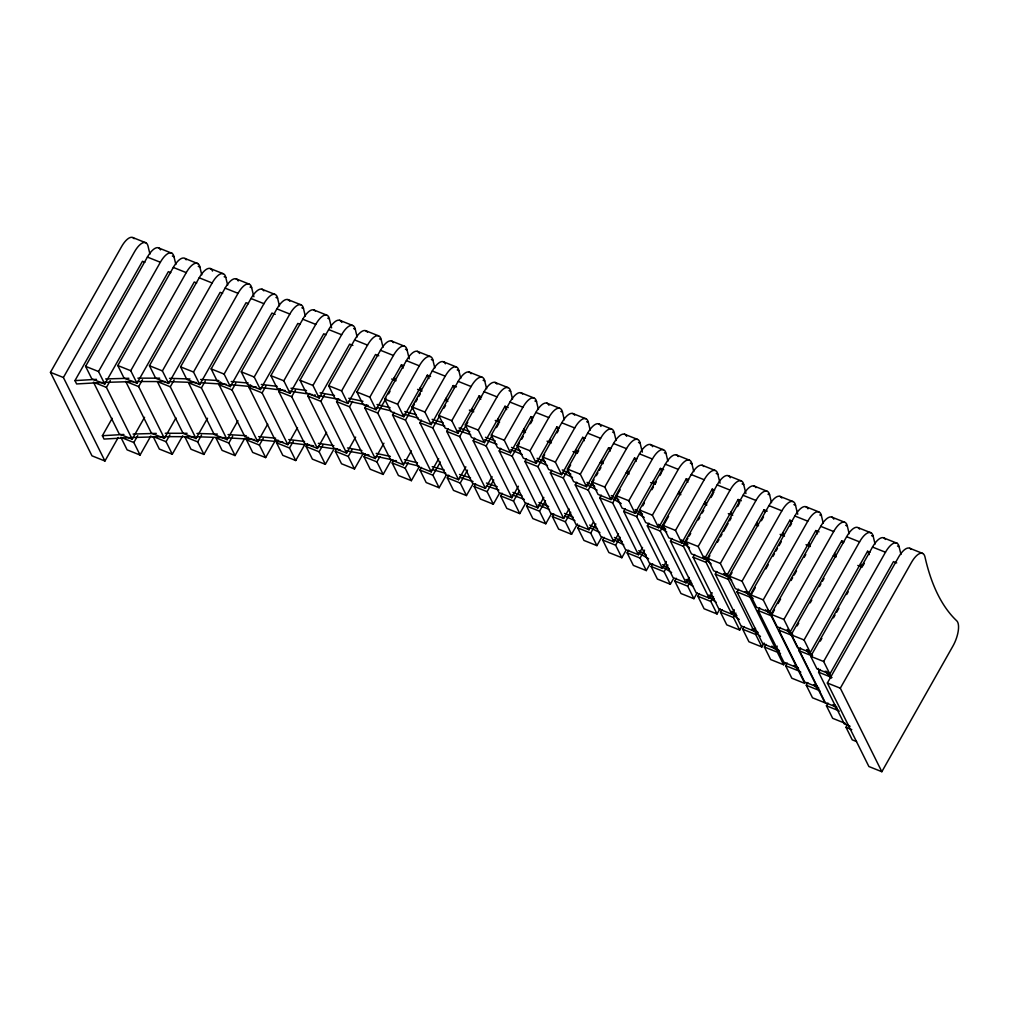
<?xml version="1.0" encoding="UTF-8"?>
<svg xmlns="http://www.w3.org/2000/svg" width="1009" height="1009" viewBox="0 0 1009 1009"><rect width="100%" height="100%" fill="white"/><g stroke="black" fill="none" stroke-linecap="round" stroke-linejoin="round"><path stroke-width="1.5" d="M118.255 437.465L104.936 461.012L91.983 455.828L50.45 372.321L121.509 246.726A18.919 7.366 -68.2 0 1 134.134 238.692M104.936 461.012L63.403 377.505L134.462 251.897A18.919 7.366 -68.2 0 1 148.096 246.322A399.93 155.663 -68.2 0 0 149.988 254.079M102.224 382.499L76.621 383.95L74.956 380.607L142.471 261.293L144.892 262.264M170.786 272.619L168.364 271.648L104.772 384.051L91.819 378.867L85.588 366.343L147.402 257.081A18.919 7.366 -68.2 0 1 160.519 249.904M104.772 384.051L98.541 371.526L160.355 262.264A18.919 7.366 -68.2 0 1 173.989 256.677A399.93 155.663 -68.2 0 0 175.894 264.434M196.692 282.974L194.258 282.003L136.972 383.243L124.031 378.072L117.801 365.535L173.308 267.435A18.919 7.366 -68.2 0 1 186.186 259.805M144.564 417.285L132.179 439.167L106.424 387.393L110.296 380.544M136.972 383.243L130.741 370.719L186.249 272.619A18.919 7.366 -68.2 0 1 199.896 267.032A399.93 155.663 -68.2 0 0 201.787 274.789M130.665 437.565L104.028 439.066L102.376 435.724L112.213 418.319M222.585 293.329L220.151 292.358L168.629 383.433L155.676 378.249L149.446 365.725L199.202 277.79A18.919 7.366 -68.2 0 1 212.521 271.106M175.97 417.903L164.391 438.36L138.637 386.586L142.496 379.762M168.629 383.433L162.399 370.908L212.155 282.974A18.919 7.366 -68.2 0 1 225.789 277.387A399.93 155.663 -68.2 0 0 227.681 285.143M150.883 435.913L140.074 455.034L133.844 442.51L137.716 435.674M248.479 303.684L246.057 302.713L199.744 384.568L186.791 379.384L180.561 366.86L225.095 288.145A18.919 7.366 -68.2 0 1 238.212 280.969M207.526 418.243L196.036 438.549L170.294 386.775L174.116 380.002M199.744 384.568L193.514 372.031L238.048 293.329A18.919 7.366 -68.2 0 1 251.682 287.742A399.93 155.663 -68.2 0 0 253.915 296.76M182.692 435.838L172.287 454.227L166.056 441.702L169.916 434.879M275.192 314.367L271.951 313.067L230.342 386.611L217.389 381.427L211.158 368.903L250.989 298.5A18.919 7.366 -68.2 0 1 263.879 290.882M237.922 420.665L227.151 439.684L201.409 387.91L205.243 381.112M230.342 386.611L224.112 374.087L263.942 303.684A18.919 7.366 -68.2 0 1 277.589 298.109A399.93 155.663 -68.2 0 0 279.48 305.853M267.726 424.108L257.749 441.728L244.809 436.556L219.054 384.77L220.593 382.058M213.265 437.931L203.932 454.416L197.701 441.892L201.535 435.119M300.278 324.393L297.844 323.422L260.436 389.55L247.495 384.366L241.265 371.842L276.895 308.868A18.919 7.366 -68.2 0 1 289.772 301.237M257.749 441.728L232.007 389.953L235.841 383.18M260.436 389.55L254.205 377.013L289.835 314.039A18.919 7.366 -68.2 0 1 303.482 308.464A399.93 155.663 -68.2 0 0 305.374 316.221M297.504 427.602L287.855 444.666L274.902 439.483L249.147 387.708L250.661 385.034M244.783 438.335L235.047 455.551L228.816 443.027L232.663 436.229M326.172 334.761L323.738 333.79L290.05 393.333L277.097 388.162L270.866 375.638L302.788 319.222A18.919 7.366 -68.2 0 1 315.413 311.188M287.855 444.666L262.1 392.879L265.884 386.195M275.608 440L265.644 457.594L252.691 452.423L246.473 439.886L248 437.187M290.05 393.333L283.819 380.809L315.741 324.393A18.919 7.366 -68.2 0 1 329.375 318.819A399.93 155.663 -68.2 0 0 331.608 327.837M326.575 432.344L317.457 448.463L304.516 443.279L278.761 391.505L280.275 388.818M265.644 457.594L259.414 445.07L263.248 438.297M352.873 345.431L349.644 344.145L319.185 397.975L306.231 392.791L300.001 380.267L328.682 329.577A18.919 7.366 -68.2 0 1 341.799 322.401M317.457 448.463L291.715 396.676L295.511 389.966M304.655 444.78L295.738 460.533L282.797 455.349L276.567 442.825L278.08 440.151M319.185 397.975L312.954 385.451L341.635 334.748A18.919 7.366 -68.2 0 1 355.269 329.174A399.93 155.663 -68.2 0 0 357.173 336.93M355.635 437.111L346.591 453.091L333.651 447.908L307.896 396.133L309.397 393.472M295.738 460.533L289.507 448.009L293.304 441.311M378.779 355.786L375.537 354.5L347.853 403.423L334.9 398.252L328.669 385.728L354.588 339.932A18.919 7.366 -68.2 0 1 367.465 332.302M346.591 453.091L320.849 401.317L324.608 394.658M333.336 450.216L325.352 464.329L312.399 459.145L306.168 446.621L307.695 443.935M347.853 403.423L341.622 390.899L367.528 345.116A18.919 7.366 -68.2 0 1 381.175 339.529A399.93 155.663 -68.2 0 0 383.067 347.285M383.924 443.228L375.26 458.54L362.319 453.369L336.565 401.595L338.091 398.896M325.352 464.329L319.121 451.792L322.918 445.083M403.865 365.826L401.431 364.854L376.067 409.692L363.114 404.508L356.883 391.984L380.481 350.287A18.919 7.366 -68.2 0 1 393.371 342.656M375.26 458.54L349.518 406.766L352.557 401.38M363.454 453.117L354.487 468.958L341.534 463.774L335.303 451.25L336.817 448.589M376.067 409.692L369.836 397.168L393.422 355.471A18.919 7.366 -68.2 0 1 407.068 349.883A399.93 155.663 -68.2 0 0 409.301 358.901M411.357 450.872L403.474 464.808L390.533 459.625L364.779 407.85L366.305 405.164M354.487 468.958L348.256 456.434L352.027 449.774M430.566 376.508L427.337 375.209L403.827 416.742L390.887 411.571L384.656 399.047L406.375 360.642A18.919 7.366 -68.2 0 1 419.492 353.465M403.474 464.808L377.732 413.034L386.094 398.24M388.579 393.863L390.054 391.24M391.252 460.104L383.155 474.419L370.215 469.235L363.984 456.711L365.498 454.012M403.827 416.742L397.596 404.218L419.328 365.826A18.919 7.366 -68.2 0 1 432.962 360.238A399.93 155.663 -68.2 0 0 434.854 367.995M438.688 458.691L431.247 471.871L418.294 466.688L392.539 414.913L394.027 412.277M383.155 474.419L376.925 461.882L379.977 456.497M456.459 386.863L453.23 385.564L431.146 424.587L418.205 419.416L411.975 406.892L432.268 370.997A18.919 7.366 -68.2 0 1 445.385 363.82M431.247 471.871L405.492 420.085L414.434 404.281M415.796 401.885L417.31 399.186M418.836 396.499L420.362 393.8M418.748 467.646L411.369 480.675L398.416 475.504L392.186 462.967L393.712 460.281M431.146 424.587L424.915 412.063L445.221 376.18A18.919 7.366 -68.2 0 1 458.855 370.593A399.93 155.663 -68.2 0 0 460.76 378.35M465.843 466.826L458.565 479.704L445.612 474.533L419.858 422.758L421.358 420.11M411.369 480.675L405.139 468.151L408.178 462.765M481.558 396.89L479.124 395.919L458.023 433.214L445.083 428.03L438.852 415.506L458.174 381.364A18.919 7.366 -68.2 0 1 471.052 373.734M458.565 479.704L432.811 427.93L439.546 416.023M444.036 408.077L445.537 405.441M445.928 475.731L439.129 487.738L426.189 482.554L419.958 470.03L421.447 467.394M458.023 433.214L451.792 420.69L471.115 386.535A18.919 7.366 -68.2 0 1 484.761 380.961A399.93 155.663 -68.2 0 0 486.653 388.705M492.064 476.614L485.443 488.331L472.489 483.147L446.735 431.373L448.21 428.775M439.129 487.738L432.899 475.201L440.353 462.034M508.259 407.573L505.017 406.274L484.471 442.61L471.518 437.427L465.288 424.903L484.068 391.719A18.919 7.366 -68.2 0 1 496.958 384.088M485.443 488.331L459.688 436.556L467.785 422.241M472.792 484.358L466.448 495.57L453.508 490.399L447.277 477.875L448.765 475.226M484.471 442.61L478.241 430.074L497.021 396.89A18.919 7.366 -68.2 0 1 510.655 391.315A399.93 155.663 -68.2 0 0 512.547 399.072M518.399 486.212L511.878 497.727L498.938 492.543L473.183 440.769L474.671 438.133M466.448 495.57L460.218 483.046L467.508 470.169M533.345 417.612L530.923 416.641L510.478 452.764L497.525 447.592L491.295 435.068L509.961 402.074A18.919 7.366 -68.2 0 1 522.586 394.04M511.878 497.727L486.136 445.94L492.102 435.383L504.248 440.239L510.478 452.764M496.491 427.627L498.812 423.54M499.367 493.527L493.325 504.197L480.385 499.014L474.154 486.489L475.63 483.891M504.248 440.239L522.914 407.245A18.919 7.366 -68.2 0 1 536.548 401.67A399.93 155.663 -68.2 0 0 538.44 409.427M543.813 497.412L537.885 507.893L524.945 502.709L499.19 450.935L500.666 448.311M493.325 504.197L487.107 491.673L493.729 479.956M559.238 427.967L556.817 426.996L536.258 463.32L523.318 458.136L517.087 445.612L535.855 412.429A18.919 7.366 -68.2 0 1 548.972 405.252M537.885 507.893L512.131 456.106L519.37 443.317M521.666 439.268L523.255 436.468M530.444 423.742L532.575 419.971M525.639 503.226L519.774 513.594L506.821 508.41L500.59 495.886L502.091 493.25M536.258 463.32L530.028 450.796L548.808 417.6A18.919 7.366 -68.2 0 1 562.454 412.025A399.93 155.663 -68.2 0 0 564.346 419.782M569.051 508.927L563.678 518.437L550.725 513.253L524.97 461.479L526.471 458.843M519.774 513.594L513.543 501.069L519.521 490.5M585.144 438.322L582.71 437.351L561.609 474.634L548.669 469.462L542.438 456.938L561.761 422.784A18.919 7.366 -68.2 0 1 574.638 415.153M563.678 518.437L537.923 466.662L544.646 454.782M557.056 432.848L558.481 430.338L556.817 426.996M551.608 513.442L545.781 523.759L532.828 518.576L526.597 506.051L528.085 503.428M561.609 474.634L555.379 462.109L574.701 427.967A18.919 7.366 -68.2 0 1 588.348 422.38A399.93 155.663 -68.2 0 0 590.24 430.137M593.469 521.905L589.029 529.75L576.076 524.579L550.334 472.805L551.797 470.194M545.781 523.759L539.55 511.222L545.478 500.754M611.038 448.677L608.604 447.706L586.532 486.729L573.579 481.558L567.348 469.021L587.654 433.138A18.919 7.366 -68.2 0 1 600.973 426.454M589.029 529.75L563.274 477.976L570.653 464.935M572.948 451.527L577.262 453.255L578.687 450.733M577.438 523.936L571.561 534.303L558.62 529.12L552.39 516.595L553.878 513.959M586.532 486.729L580.301 474.205L600.607 438.322A18.919 7.366 -68.2 0 1 614.241 432.735A399.93 155.663 -68.2 0 0 616.133 440.492M618.429 533.912L613.939 541.846L600.998 536.674L575.244 484.888L576.744 482.252M571.561 534.303L565.343 521.779L570.716 512.269M636.931 459.032L634.51 458.061L611 499.606L598.06 494.423L591.829 481.898L613.548 443.493A18.919 7.366 -68.2 0 1 626.665 436.317M613.939 541.846L588.197 490.071L594.024 479.767M596.306 475.718L597.921 472.868M599.359 470.333L600.923 467.571M601.755 537.091L596.924 545.629L583.971 540.446L577.741 527.921L579.216 525.311M611 499.606L604.769 487.07L626.501 448.677A18.919 7.366 -68.2 0 1 640.135 443.09A399.93 155.663 -68.2 0 0 642.367 452.108M642.531 547.446L638.42 554.723L625.466 549.539L599.712 497.765L601.213 495.129M596.924 545.629L590.694 533.093L595.865 523.948M663.645 469.715L660.403 468.416L635.039 513.253L622.086 508.082L615.856 495.545L639.454 453.848A18.919 7.366 -68.2 0 1 652.571 446.672M638.42 554.723L612.665 502.936L618.315 492.96M618.631 492.405L620.119 489.769M625.643 550.99L621.834 557.712L608.881 552.541L602.65 540.004L604.151 537.368M635.039 513.253L628.809 500.729L652.394 459.032A18.919 7.366 -68.2 0 1 666.041 453.457A399.93 155.663 -68.2 0 0 667.933 461.201M666.318 561.534L662.446 568.37L649.493 563.199L623.751 511.424L625.265 508.725M621.834 557.712L615.604 545.188L620.094 537.255M688.731 479.742L686.297 478.771L658.612 527.707L645.672 522.523L639.441 509.999L665.347 464.216A18.919 7.366 -68.2 0 1 678.225 456.585M662.446 568.37L636.692 516.595L640.564 509.759M642.783 505.837L644.36 503.062M651.915 489.693L653.441 486.994M650.641 482.592L654.955 484.32L656.38 481.81M659.936 475.529L661.349 473.019M650.376 563.388L646.302 570.589L633.362 565.406L627.131 552.882L628.62 550.246M658.612 527.707L652.382 515.183L678.288 469.387A18.919 7.366 -68.2 0 1 691.934 463.812A399.93 155.663 -68.2 0 0 693.826 471.569M689.071 577.438L686.032 582.824L673.079 577.64L647.324 525.866L648.85 523.179M646.302 570.589L640.084 558.053L644.549 550.157M714.624 490.097L712.19 489.138L681.743 542.968L668.79 537.784L662.56 525.26L691.241 474.571A18.919 7.366 -68.2 0 1 703.866 466.536M686.032 582.824L660.277 531.049L668.576 516.381M673.293 579.027L670.342 584.236L657.389 579.065L651.158 566.541L652.684 563.842M681.743 542.968L675.513 530.431L704.194 479.742A18.919 7.366 -68.2 0 1 717.828 474.167A399.93 155.663 -68.2 0 0 720.06 483.185M712.165 592.762L709.15 598.085L696.21 592.901L670.455 541.127L671.956 538.465M670.342 584.236L664.111 571.712L667.908 564.99M741.325 500.779L738.096 499.493L704.396 559.036L691.455 553.865L685.225 541.341L717.134 484.925A18.919 7.366 -68.2 0 1 730.251 477.749M709.15 598.085L683.396 546.298L687.924 538.314M689.16 536.12L690.686 533.42M698.342 519.9L699.868 517.201M702.226 513.026L703.74 510.352M711.017 497.5L713.149 493.729M697.156 592.964L693.915 598.69L680.974 593.519L674.744 580.982L676.27 578.296M704.396 559.036L698.165 546.512L730.087 490.097A18.919 7.366 -68.2 0 1 743.721 484.522A399.93 155.663 -68.2 0 0 745.954 493.54M734.275 609.802L731.815 614.166L718.862 608.982L693.107 557.208L694.633 554.521M693.915 598.69L687.684 586.166L690.736 580.78M767.231 511.134L763.99 509.848L726.581 575.962L713.64 570.779L707.41 558.254L743.04 495.28A18.919 7.366 -68.2 0 1 755.918 487.65M731.815 614.166L706.06 562.379L709.857 555.669M717.449 542.237L718.976 539.563M720.489 536.876L722.015 534.19M723.529 531.503L728.094 523.444M729.608 520.758L731.147 518.058M737.617 506.594L739.042 504.084M720.035 608.667L717.046 613.951L704.093 608.768L697.862 596.243L699.376 593.582M726.581 575.962L720.35 563.438L755.981 500.464A18.919 7.366 -68.2 0 1 769.627 494.877A399.93 155.663 -68.2 0 0 771.519 502.633M755.514 628.405L754 631.079L741.047 625.895L715.293 574.121L716.806 571.447M717.046 613.951L710.815 601.427L713.514 596.647M792.317 521.174L789.883 520.203L748.274 593.746L735.334 588.562L729.103 576.038L768.934 505.635A18.919 7.366 -68.2 0 1 781.824 498.005M754 631.079L728.246 579.305L732.029 572.607M761.391 520.72L763.523 516.949M741.703 626.501L739.698 630.032L726.757 624.848L720.527 612.324L722.04 609.638M748.274 593.746L742.044 581.209L781.874 510.819A18.919 7.366 -68.2 0 1 795.521 505.232A399.93 155.663 -68.2 0 0 797.753 514.249M777.22 646.151L775.694 648.863L762.741 643.679L736.999 591.905L738.525 589.193M739.698 630.032L733.467 617.495L735.939 613.144M819.018 531.857L815.789 530.557L769.476 612.413L756.523 607.229L750.292 594.705L794.827 515.99A18.919 7.366 -68.2 0 1 807.944 508.813M775.694 648.863L749.939 597.076L752.247 593.015M752.777 592.069L755.312 587.591M765.907 568.862L768.227 564.763M772.944 556.426L774.471 553.714M776.009 551.002L777.548 548.303M779.036 545.655L781.357 541.568M790.123 526.055L791.548 523.545L789.883 520.203M764.116 643.01L761.883 646.946L748.943 641.774L742.712 629.238L744.226 626.564M769.476 612.413L763.245 599.876L807.78 521.174A18.919 7.366 -68.2 0 1 821.414 515.586A399.93 155.663 -68.2 0 0 823.306 523.343M758.188 610.571L771.141 615.742L796.883 667.529L783.943 662.345L758.188 610.571L759.727 607.847M761.883 646.946L755.653 634.421L757.166 631.748M844.104 541.883L841.683 540.912L790.161 631.987L777.207 626.803L770.977 614.279L820.721 526.345A18.919 7.366 -68.2 0 1 833.838 519.168M771.141 615.742L772.68 613.031M772.957 612.526L774.483 609.84M778.053 603.521L780.588 599.043M791.119 580.427L792.658 577.703M794.197 574.991L796.505 570.917M804.186 557.321L805.762 554.546M784.825 662.522L783.589 664.729L770.636 659.545L764.406 647.021L765.945 644.31M790.161 631.987L783.93 619.463L833.674 531.529A18.919 7.366 -68.2 0 1 847.32 525.941A399.93 155.663 -68.2 0 0 849.212 533.698M778.872 630.146L791.813 635.329L817.567 687.104L804.614 681.933L778.872 630.146L780.398 627.447M791.119 634.812L804.072 639.983L810.29 652.52L797.35 647.337L791.119 634.812L846.627 536.7A18.919 7.366 -68.2 0 1 859.504 529.082M797.173 625.857L798.712 623.146M810.202 602.84L811.766 600.065M819.384 586.595L820.935 583.845M822.449 581.184L823.987 578.472M785.607 665.688L798.548 670.871L804.778 683.396L791.825 678.212L785.607 665.688L787.134 662.976M804.072 639.983L859.567 541.883A18.919 7.366 -68.2 0 1 873.214 536.309A399.93 155.663 -68.2 0 0 875.106 544.053M836.272 707.057L824.757 702.453L799.014 650.679L800.553 647.955M812.586 655.522L810.126 652.823L867.576 551.267L870.01 552.238M810.706 656.329L823.647 661.5L829.877 674.025L816.937 668.853L810.706 656.329L872.52 547.067A18.919 7.366 -68.2 0 1 885.41 539.437M820.304 641.093L821.856 638.356M833.472 617.823L835.023 615.086M836.575 612.349L838.895 608.238M846.639 594.553L848.191 591.816M862.846 565.91L864.259 563.4M806.279 685.262L819.232 690.446L825.463 702.97L812.51 697.799L806.279 685.262L807.805 682.563M823.647 661.5L885.473 552.238A18.919 7.366 -68.2 0 1 899.107 546.664A399.93 155.663 -68.2 0 0 900.999 554.42M850.095 726.266L844.344 723.97L818.589 672.196L820.14 669.459M831.857 677.594L829.461 674.756L893.469 561.622L896.711 562.921M881.841 771.708L840.308 688.188L911.367 562.593A18.919 7.366 -68.2 0 1 925.001 557.018A399.93 155.663 -68.2 0 0 956.734 620.812A18.919 7.366 -68.2 0 1 952.9 646.113L881.841 771.708L868.888 766.525L827.355 683.017L898.414 557.422A18.919 7.366 -68.2 0 1 911.039 549.388M845.605 723.503L832.652 718.32L826.421 705.796L827.96 703.071M856.553 741.565L852.239 739.837L846.009 727.312L847.547 724.576M74.956 380.607L96.498 379.346M102.376 435.724L123.905 434.463M104.268 382.398L133.516 381.566M131.674 437.528L162.941 436.657M105.668 378.943L128.862 378.274M133.074 434.059L156.269 433.391M163.937 436.645L193.665 436.708M137.527 381.516L165.274 381.579M137.867 378.148L159.674 378.173M165.274 433.265L187.094 433.29M169.209 381.642L196.49 382.537M196.616 436.758L224.868 437.692M169.512 378.337L189.995 378.98M196.932 433.454L217.402 434.097M200.362 382.714L226.23 384.341M227.769 437.83L252.691 439.382M200.627 379.472L218.865 380.582M228.047 434.589L246.272 435.699M253.65 439.457L254.596 439.52M230.985 384.706L254.571 386.876M257.446 439.747L282.924 442.093M231.238 381.516L248.227 383.054M258.645 436.632L275.646 438.171M255.504 386.977L256.45 387.065M261.129 387.582L285.244 390.546M288.536 442.699L309.902 445.284M261.331 384.442L277.134 386.346M288.751 439.558L304.541 441.463M310.822 445.41L313.585 445.789M289.848 391.177L312.702 394.645M318.188 446.419L340.109 449.774M290.958 388.225L306.496 390.571M318.365 443.342L333.903 445.688M314.505 394.948L315.413 395.099M319.046 395.717L339.743 399.488M346.453 450.834L365.359 454.264M320.093 392.842L334.496 395.452M347.512 447.958L361.903 450.582M367.15 454.605L368.941 454.945M348.66 401.254L364.615 404.634M376.067 456.371L392.905 459.953M348.773 398.278L362.95 401.292M376.193 453.394L390.357 456.409M366.381 405.025L368.134 405.416M395.553 460.545L396.423 460.735M376.912 407.447L390.874 410.827M404.332 462.563L419.164 466.171M377.013 404.508L390.079 407.712M404.42 459.637L417.499 462.828M403.865 414.194L418.458 418.205M432.142 469.538L445.877 473.322M404.786 411.546L415.948 414.623M432.205 466.662L444.212 469.98M432.092 422.178L444.767 426.088M459.499 477.295L473.019 481.47M432.129 419.353L443.102 422.746M459.536 474.47L470.522 477.862M458.187 430.439L470.661 434.69M486.439 485.833L498.9 490.097M459.032 427.93L469.828 431.638M486.439 483.046L497.248 486.754M484.698 439.71L496.97 444.326M512.105 494.839L524.377 499.442M485.493 437.288L495.305 440.983M512.913 492.405L521.905 495.797M172.047 253.309L159.094 248.126M197.941 263.664L185 258.481M871.259 532.929L858.318 527.757M897.165 543.283L884.212 538.112M491.295 435.068L492.115 435.383M499.19 450.935L512.131 456.106M526.597 506.051L539.55 511.222M132.847 237.569L145.788 242.753M210.149 268.495L223.103 273.666M236.043 278.85L248.996 284.034M261.949 289.205L274.889 294.388M287.842 299.559L300.796 304.743M313.736 309.914L326.689 315.098M339.629 320.269L352.582 325.453M365.535 330.637L378.476 335.808M391.429 340.992L404.382 346.163M417.322 351.346L430.275 356.518M443.228 361.701L456.169 366.885M469.122 372.056L482.062 377.24M495.015 382.411L507.968 387.595M520.909 392.766L533.862 397.95M546.815 403.121L559.755 408.304M572.708 413.488L585.661 418.659M598.602 423.843L611.555 429.014M624.495 434.198L637.448 439.369M650.401 444.553L663.342 449.737M676.295 454.908L689.248 460.091M702.188 465.263L715.141 470.446M728.094 475.617L741.035 480.801M753.988 485.985L766.928 491.156M779.881 496.34L792.834 501.511M805.775 506.695L818.728 511.866M831.681 517.049L844.621 522.221M909.752 548.265L922.693 553.437M172.375 256.034L173.989 256.677M198.268 266.389L199.896 267.032M224.175 276.743L225.789 277.387M250.068 287.098L251.682 287.742M275.962 297.453L277.589 298.109M301.855 307.808L303.482 308.464M327.761 318.176L329.375 318.819M353.654 328.53L355.269 329.174M379.548 338.885L381.175 339.529M405.454 349.24L407.068 349.883M431.347 359.595L432.962 360.238M457.241 369.95L458.855 370.593M483.134 380.305L484.761 380.961M509.041 390.66L510.655 391.315M534.934 401.027L536.548 401.67M560.827 411.382L562.454 412.025M586.721 421.737L588.348 422.38M612.627 432.092L614.241 432.735M638.52 442.447L640.135 443.09M664.414 452.801L666.041 453.457M690.32 463.156L691.934 463.812M716.213 473.511L717.828 474.167M742.107 483.879L743.721 484.522M768 494.233L769.627 494.877M793.906 504.588L795.521 505.232M819.8 514.943L821.414 515.586M845.693 525.298L847.32 525.941M871.587 535.653L873.214 536.309M897.493 546.008L899.107 546.664M147.402 257.081L160.355 262.264M173.308 267.435L186.249 272.619M199.202 277.79L212.155 282.974M225.095 288.145L238.048 293.329M250.989 298.5L263.942 303.684M276.895 308.868L289.835 314.039M302.788 319.222L315.741 324.393M328.682 329.577L341.635 334.748M354.588 339.932L367.528 345.116M380.481 350.287L393.422 355.471M406.375 360.642L419.328 365.826M432.268 370.997L445.221 376.18M458.174 381.364L471.115 386.535M484.068 391.719L497.021 396.89M509.961 402.074L522.914 407.245M535.855 412.429L548.808 417.6M561.761 422.784L574.701 427.967M587.654 433.138L600.607 438.322M613.548 443.493L626.501 448.677M639.454 453.848L652.394 459.032M665.347 464.216L678.288 469.387M691.241 474.571L704.194 479.742M717.134 484.925L730.087 490.097M743.04 495.28L755.981 500.464M768.934 505.635L781.874 510.819M794.827 515.99L807.78 521.174M820.721 526.345L833.674 531.529M846.627 536.7L859.567 541.883M872.52 547.067L885.473 552.238M391.669 379.031L395.995 380.759L394.33 377.416M417.575 389.386L421.888 391.114L420.223 387.771M444.906 400.321L447.782 401.468L446.117 398.126M469.362 410.095L473.675 411.823L472.023 408.481M495.255 420.45L499.581 422.178L497.916 418.836M522.599 431.385L525.475 432.533M547.055 441.173L551.368 442.888L549.703 439.558M600.292 462.45L603.168 463.61M626.185 472.817L629.061 473.965L627.396 470.623M677.972 493.527L680.861 494.675M703.878 503.882L706.754 505.03L705.089 501.687M728.334 513.657L732.648 515.385L730.983 512.042M755.665 524.592L758.541 525.739M780.121 534.379L784.447 536.107L782.782 532.765M806.027 544.734L810.341 546.462L808.676 543.119M833.358 555.669L836.234 556.817L834.569 553.474M857.814 565.444L862.127 567.172L860.475 563.829M465.288 424.903L478.241 430.074M517.087 445.612L530.028 450.796M438.852 415.506L451.792 420.69M542.438 456.938L555.379 462.109M411.975 406.892L424.915 412.063M567.348 469.021L580.301 474.205M384.656 399.047L397.596 404.218M591.829 481.898L604.769 487.07M356.883 391.984L369.836 397.168M615.856 495.545L628.809 500.729M473.183 440.769L486.136 445.94M524.97 461.479L537.923 466.662M446.735 431.373L459.688 436.556M550.334 472.805L563.274 477.976M328.669 385.728L341.622 390.899M639.441 509.999L652.382 515.183M419.858 422.758L432.811 427.93M575.244 484.888L588.197 490.071M392.539 414.913L405.492 420.085M599.712 497.765L612.665 502.936M300.001 380.267L312.954 385.451M662.56 525.26L675.513 530.431M364.779 407.85L377.732 413.034M623.751 511.424L636.692 516.595M336.565 401.595L349.518 406.766M647.324 525.866L660.277 531.049M270.866 375.638L283.819 380.809M685.225 541.341L698.165 546.512M307.896 396.133L320.849 401.317M670.455 541.127L683.396 546.298M241.265 371.842L254.205 377.013M707.41 558.254L720.35 563.438M278.761 391.505L291.715 396.676M693.107 557.208L706.06 562.379M211.158 368.903L224.112 374.087M729.103 576.038L742.044 581.209M249.147 387.708L262.1 392.879M715.293 574.121L728.246 579.305M180.561 366.86L193.514 372.031M750.292 594.705L763.245 599.876M500.59 495.886L513.543 501.069M552.39 516.595L565.343 521.779M474.154 486.489L487.107 491.673M577.741 527.921L590.694 533.093M219.054 384.77L232.007 389.953M736.999 591.905L749.939 597.076M447.277 477.875L460.218 483.046M602.65 540.004L615.604 545.188M419.958 470.03L432.899 475.201M627.131 552.882L640.084 558.053M149.446 365.725L162.399 370.908M770.977 614.279L783.93 619.463M392.186 462.967L405.139 468.151M651.158 566.541L664.111 571.712M201.409 387.91L188.456 382.726L214.211 434.501L227.151 439.684M363.984 456.711L376.925 461.882M674.744 580.982L687.684 586.166M335.303 451.25L348.256 456.434M697.862 596.243L710.815 601.427M117.801 365.535L130.741 370.719M170.294 386.775L157.341 381.591L183.096 433.365L196.036 438.549M306.168 446.621L319.121 451.792M720.527 612.324L733.467 617.495M138.637 386.586L125.696 381.415L151.438 433.189L164.391 438.36M799.014 650.679L811.955 655.85M85.588 366.343L98.541 371.526M276.567 442.825L289.507 448.009M742.712 629.238L755.653 634.421M246.473 439.886L259.414 445.07M764.406 647.021L777.359 652.205L783.589 664.729M106.424 387.393L93.484 382.209L119.226 433.984L132.179 439.167M818.589 672.196L831.542 677.367M228.816 443.027L215.876 437.843L222.094 450.367L235.047 455.551M50.45 372.321L63.403 377.505M827.355 683.017L840.308 688.188M197.701 441.892L184.761 436.708L190.978 449.232L203.932 454.416M166.056 441.702L153.103 436.531L159.334 449.055L172.287 454.227M826.421 705.796L837.937 710.399M133.844 442.51L120.891 437.326L127.121 449.85L140.074 455.034M846.009 727.312L851.76 729.608M510.768 449.762L522.031 454.403M538.175 504.878L549.451 509.52M511.525 447.403L520.379 451.061M538.945 502.52L546.992 505.837M547.786 506.177L548.593 506.505M536.41 460.571L547.483 465.54M564.611 516.04L574.903 520.657M537.129 458.288L545.037 461.845M564.536 513.404L573.238 517.327M562.391 472.527L572.507 477.459M589.811 527.644L599.914 532.575M562.29 469.929L570.842 474.116M589.71 525.058L597.479 528.855M586.38 484.497L595.562 489.327M613.8 539.613L623.739 544.86M587.024 482.352L594.667 486.401M614.431 537.469L622.074 541.518M596.319 489.731L597.088 490.147M610.722 497.626L619.728 502.747M638.129 552.743L647.147 557.863M611.315 495.545L618.82 499.833M638.722 550.674L646.227 554.95M620.472 503.176L621.229 503.605M647.892 558.292L648.636 558.734M635.342 511.979L644.183 517.403M662.762 567.096L671.603 572.519M635.166 509.532L642.519 514.06M662.572 564.649L669.207 568.723M658.045 526.231L666.722 531.957M686.183 581.827L693.41 586.595M658.562 524.314L665.776 529.094M685.969 579.431L691.745 583.252M681.743 542.237L689.525 547.761M708.444 596.861L716.239 602.373M681.491 539.891L687.873 544.431M708.911 595.007L713.867 598.526M702.857 557.548L711.181 563.88M730.957 613.182L737.907 618.467M703.967 556.3L708.822 560.008M731.386 611.416L736.936 615.654M738.588 618.996L739.282 619.526M723.541 573.591L724.235 574.146M724.916 574.689L731.702 580.225M751.642 629.263L752.323 629.805M753.004 630.36L759.121 635.342M725.963 573.553L730.037 576.883M753.382 628.67L758.137 632.555M759.79 635.897L760.471 636.465M771.898 646.088L772.566 646.668M745.146 591.551L753.118 598.501M773.222 647.236L780.525 653.618M747.48 591.665L751.453 595.159M774.887 646.782L778.204 649.695M778.872 650.288L779.528 650.868M765.591 609.789L766.247 610.382M766.903 610.987L772.087 615.843M793.654 665.511L794.31 666.104M794.966 666.709L799.494 670.96M767.836 610.067L771.721 613.724M795.243 665.183L798.485 668.235M800.137 671.578L800.793 672.183M786.831 630.146L791.258 634.573M813.607 684.632L819.926 690.976M787.701 629.339L792.746 634.447M815.108 684.455L817.631 686.99M791.876 635.216L792.519 635.859M818.261 687.634L818.892 688.277M833.056 704.635L833.674 705.304M806.254 650.187L811.791 656.153M834.292 705.959L837.974 709.945M807.061 649.493L810.126 652.823M835.704 705.934L834.481 704.61M836.31 706.603L836.928 707.271M838.593 710.613L839.198 711.282M825.16 671.149L831.126 678.098M826.497 671.275L829.461 674.756M867.576 551.267L869.241 554.609M841.683 540.912L842.792 543.145M815.789 530.557L817.441 533.9M763.99 509.848L765.099 512.067M756.889 522.41L757.986 524.63M738.096 499.493L739.748 502.823M818.223 668.45L819.611 671.25M712.19 489.138L713.855 492.468M686.297 478.771L687.961 482.113M679.196 491.333L680.306 493.565M660.403 468.416L662.068 471.758M653.302 480.978L654.955 484.32M634.51 458.061L636.162 461.403M608.604 447.706L610.268 451.048M601.503 460.268L602.613 462.488M582.71 437.351L584.375 440.693M575.609 449.913L577.262 453.255M530.923 416.641L532.02 418.861M523.81 429.191L524.92 431.423M505.017 406.274L506.682 409.616M479.124 395.919L480.788 399.261M453.23 385.564L454.34 387.797M427.337 375.209L428.989 378.552M401.431 364.854L403.096 368.197"/></g></svg>
